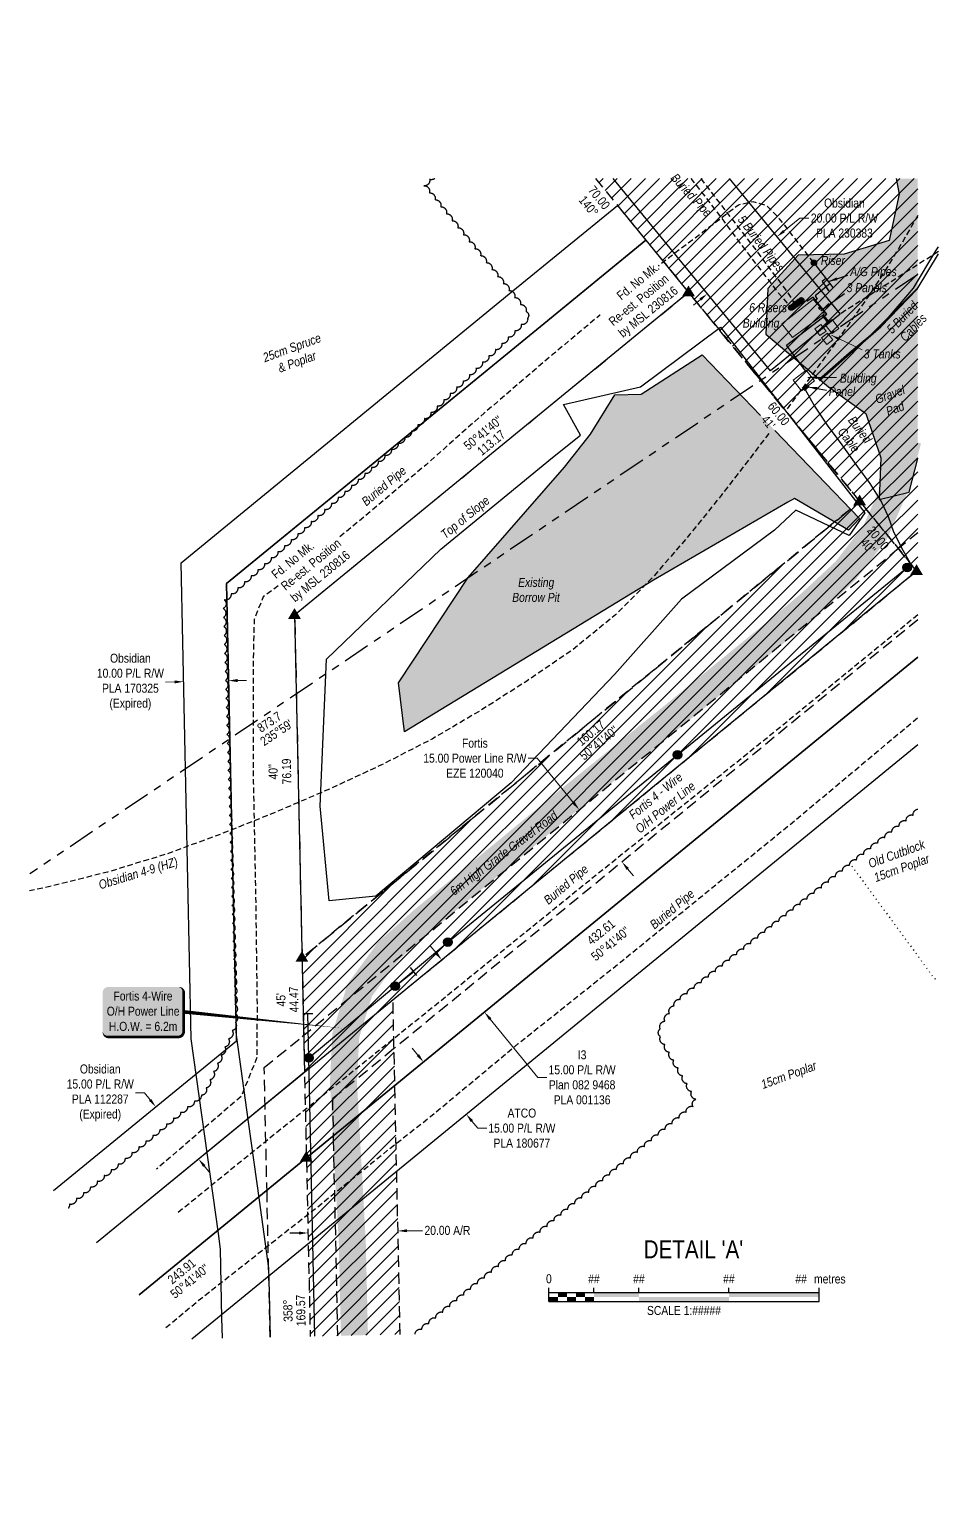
# Model space of a CAD drawing. Extents: x 613721 to 622755, y 5905527 to 5910064.
# Drawn here: x 617520 to 618530, y 5905789 to 5907423 of the extents above; entities that cross this region are included whole.
import ezdxf
from ezdxf.enums import TextEntityAlignment as Align

# ---------------------------------------------------------------- set-up
doc = ezdxf.new("R2010")
doc.units = 0
doc.header["$LTSCALE"] = 5
for name, pattern in [('0', [1, 1, 0]), ('DASHED1', [0.375, 0.25, -0.125]), ('foc-ACCESSROAD', [3.75, 2.5, -1.25]), ('foc-DOT', [1, 0.2, -0.8]), ('foc-DRILLPATH', [14.75, 6, -1.75, 1.75, -1.75, 1.75, -1.75]), ('foc-FLOWLINE', [3.75, 2.5, -1.25]), ('foc-TIELINE', [1.875, 1.25, -0.625]), ('foc-TOPO', [1, 0.2, -0.8]), ('HIDDEN2', [4.7625, 3.175, -1.5875]), ('POWERLINE5', [7.8, 2.4, -0.6, 0.6, -0.6, 0.6, -0.6, 2.4]), ('UG_PIPE', [1.875, 1.25, -0.625])]:
    doc.linetypes.add(name, pattern=pattern)
for name, color, linetype in [('AS-CABLE', 224, 'foc-CABLE'), ('AS-PIPE-AG', 44, 'Continuous'), ('AS-PIPE-UG', 44, 'UG_PIPE'), ('AS-PIPE-UG-T', 44, 'Continuous'), ('AS-POWER', 104, 'foc-POWER'), ('AS-POWER-EXISTING', 72, 'POWERLINE5'), ('AS-POWER-T', 104, 'Continuous'), ('AS-ROADS', 254, 'Continuous'), ('AS-SYMBOL', 7, 'Continuous'), ('C-AR', 13, 'foc-ACCESSROAD'), ('C-RW', 13, 'Continuous'), ('C-WS', 13, 'foc-ACCESSROAD'), ('DETAIL-HZ-Existing', 8, 'foc-DOT'), ('DETAIL-T', 7, 'Continuous'), ('DRILL-T', 8, 'Continuous'), ('F-EZE', 190, 'foc-FLOWLINE'), ('F-RW', 190, 'Continuous'), ('L-2', 7, 'Continuous'), ('L-BD', 7, 'Continuous'), ('L-MON', 1, 'Continuous'), ('P-CROSSINGS', 250, 'Continuous'), ('P-PDRILLPATH', 12, 'foc-DRILLPATH'), ('P-PROPOSED-EXISTING-H', 59, 'Continuous'), ('P-TXT', 4, 'Continuous'), ('T-BUSH', 110, '0'), ('T-BUSH-T', 110, 'Continuous'), ('T-EXISTING TFA', 220, 'HIDDEN2'), ('T-EXISTING TFA-T', 220, 'Continuous'), ('T-SLOPE', 48, 'Continuous'), ('T-TIE', 201, 'foc-TIELINE'), ('T-VEGETATION CHANGE', 104, 'foc-TOPO'), ('T-WATER', 160, 'Continuous'), ('T-WATER-H', 133, 'Continuous')]:
    doc.layers.add(name, color=color, linetype=linetype)
for name, color, linetype, lineweight in [('AS-GENERAL', 48, 'Continuous', 18), ('C-RW-T', 13, 'Continuous', 9), ('F-EZE-T', 190, 'Continuous', 9), ('F-RW-T', 190, 'Continuous', 9), ('T-TEXT', 48, 'Continuous', 18)]:
    doc.layers.add(name, color=color, linetype=linetype, lineweight=lineweight)
doc.styles.add('80', font='ARIALN.TTF', dxfattribs={"height": 10})
doc.styles.add('80CG', font='ARIALN.TTF', dxfattribs={"height": 10})
doc.styles.add('80L', font='ARIALN.TTF', dxfattribs={"height": 10})
doc.styles.add('80LS', font='ARIALNI.TTF', dxfattribs={"height": 10})
doc.styles.add('foc-LtypeFont', font='ARIALN.TTF', dxfattribs={"height": 7.35})
doc.linetypes.add('foc-CABLE', pattern='A,2,-1,["C",foc-LtypeFont,S=0.2,R=0,X=-0.625,Y=-0.75],-1.24,8', length=12.24)
doc.linetypes.add('foc-POWER', pattern='A,6,-1,["P",foc-LtypeFont,S=0.2,R=0,X=-0.625,Y=-0.75],-1.24,4', length=12.24)
doc.dimstyles.new('Compass 5 000', dxfattribs={"dimscale": 5, "dimtxt": 9, "dimasz": 2, "dimexe": 0.2, "dimexo": 0.0625, "dimgap": 0.5, "dimtad": 0, "dimtih": 1, "dimtoh": 1, "dimzin": 0, "dimdsep": 46, "dimtxsty": '80CG', "dimcen": 0.1, "dimse1": 1, "dimse2": 1, "dimclrd": 256, "dimclrt": 256, "dimaunit": 1, "dimadec": 4, "dimazin": 0, "dimtfac": 0.06, "dimtofl": 0, "dimtmove": 0, "dimatfit": 1, "dimfxl": 0.2, "dimtolj": 1, "dimtzin": 0, "dimlwd": -1, "dimarcsym": 0})
pattern_1 = [(45, (-1379.577, 4751.709), (-7.854851322, 7.854851322), [])]

# ---------------------------------------------------------------- blocks, each defined once
blk = doc.blocks.new('RISER')
h = blk.add_hatch(color=255)
h.dxf.hatch_style = 1
edge = h.paths.add_edge_path()
edge.add_arc((0, 0), 0.7, 0, 360)
blk.add_hatch(color=48).paths.add_polyline_path([(0.58, -0.15), (-0.58, -0.15, 0.774597)])
at = {"color": 48}
blk.add_line((-0.58, -0.15), (0.58, -0.15), dxfattribs=at)
blk.add_circle((0, 0), 0.6, dxfattribs=at)
blk = doc.blocks.new('*D498')
at = {"layer": 'P-TXT', "transparency": 16777216}
for p, q in [((617819.7, 5906086.1), (617809.7, 5906085.9)), ((617939.6, 5906088.7), (617956.8, 5906089.1))]:
    blk.add_line(p, q, dxfattribs=at)
for points in [[(617939.6, 5906090.4), (617939.7, 5906087.1), (617929.6, 5906088.5)], [(617819.7, 5906087.8), (617819.7, 5906084.5), (617829.7, 5906086.3)]]:
    blk.add_solid(points, dxfattribs=at)
at = {"layer": 'P-TXT', "transparency": 16777216, "insert": (617984.6, 5906089.1), "char_height": 10, "attachment_point": 5, "style": '80CG'}
blk.add_mtext('\\A1;20.00 A/R', dxfattribs=at)
blk = doc.blocks.new('*D499')
at = {"layer": 'C-RW-T', "transparency": 16777216}
for p, q in [((617681.5, 5906698.4), (617671.5, 5906698.2)), ((617751.5, 5906699.9), (617761.5, 5906700.1))]:
    blk.add_line(p, q, dxfattribs=at)
for points in [[(617681.5, 5906700), (617681.5, 5906696.7), (617691.5, 5906698.6)], [(617751.4, 5906701.6), (617751.5, 5906698.2), (617741.5, 5906699.7)]]:
    blk.add_solid(points, dxfattribs=at)
at = {"layer": 'C-RW-T', "transparency": 16777216, "insert": (617632.4, 5906698.2), "char_height": 10, "attachment_point": 5, "style": '80CG'}
blk.add_mtext('\\A1;Obsidian\\P10.00 P/L R/W\\PPLA 170325\\P(Expired)', dxfattribs=at)
blk = doc.blocks.new('TRIA')
blk.add_hatch(color=255).paths.add_polyline_path([(-0.04, 1.52), (-1.47, -0.87), (1.39, -0.87)])
blk = doc.blocks.new('TRIAA')
blk.add_blockref('TRIA', (0, 0))
blk = doc.blocks.new('TRIB')
at = {"color": 1}
blk.add_lwpolyline([(-1.12, -0.67), (-0.04, 1.13), (1.04, -0.67)], close=True, dxfattribs=at)
blk = doc.blocks.new('TRIBB')
blk.add_blockref('TRIB', (0, 0))
blk = doc.blocks.new('TRICC')
for name in ['TRIAA', 'TRIBB']:
    blk.add_blockref(name, (0, 0))
blk = doc.blocks.new('plspike')
blk.add_blockref('TRICC', (0, 0))
blk = doc.blocks.new('STRIA')
blk.add_hatch(color=255).paths.add_polyline_path([(-0.04, 1.52), (-1.47, -0.87), (1.39, -0.87)])
blk = doc.blocks.new('STRIAA')
blk.add_blockref('STRIA', (0, 0))
blk = doc.blocks.new('STRIB')
at = {"color": 1}
blk.add_solid([(-1.12, -0.67), (-0.04, 1.13), (1.04, -0.67)], dxfattribs=at)
blk = doc.blocks.new('STRIBB')
blk.add_blockref('STRIB', (0, 0))
blk = doc.blocks.new('STRICC')
for name in ['STRIAA', 'STRIBB']:
    blk.add_blockref(name, (0, 0))
blk = doc.blocks.new('fdspike')
blk.add_blockref('STRICC', (0, 0))
blk = doc.blocks.new('POWERPOLE')
h = blk.add_hatch(color=255)
edge = h.paths.add_edge_path()
edge.add_arc((0, 0), 0.96, 0, 360)
at = {"linetype": 'Continuous'}
for p, q in [((0.68, -0.68), (-0.68, 0.68)), ((-0.68, -0.68), (0.68, 0.68))]:
    blk.add_line(p, q, dxfattribs=at)
blk.add_circle((0, 0), 0.96, dxfattribs=at)
blk = doc.blocks.new('*D500')
at = {"layer": 'C-RW-T', "transparency": 16777216}
for p, q in [((617648, 5906241.9), (617638, 5906241.9)), ((617654.3, 5906234.2), (617648, 5906241.9)), ((617714.5, 5906160.7), (617720.8, 5906153))]:
    blk.add_line(p, q, dxfattribs=at)
for points in [[(617655.6, 5906235.2), (617653, 5906233.1), (617660.6, 5906226.4)], [(617715.8, 5906161.7), (617713.2, 5906159.6), (617708.1, 5906168.4)]]:
    blk.add_solid(points, dxfattribs=at)
at = {"layer": 'C-RW-T', "transparency": 16777216, "insert": (617598.9, 5906241.9), "char_height": 10, "attachment_point": 5, "style": '80CG', "bg_fill": 3, "box_fill_scale": 1.1, "bg_fill_color": 256, "bg_fill_true_color": 13158600, "bg_fill_transparency": 0}
blk.add_mtext('\\A1;Obsidian\\P15.00 P/L R/W\\PPLA 112287\\P(Expired)', dxfattribs=at)
blk = doc.blocks.new('*D501')
at = {"layer": 'C-RW-T', "transparency": 16777216}
for p, q in [((618358.4, 5907199.1), (618376.1, 5907213.5)), ((618376.1, 5907213.5), (618386.1, 5907213.5)), ((618265.6, 5907123.2), (618257.8, 5907116.8))]:
    blk.add_line(p, q, dxfattribs=at)
for points in [[(618357.4, 5907200.4), (618359.5, 5907197.8), (618350.7, 5907192.8)], [(618264.5, 5907124.4), (618266.6, 5907121.9), (618273.3, 5907129.5)]]:
    blk.add_solid(points, dxfattribs=at)
at = {"layer": 'C-RW-T', "transparency": 16777216, "insert": (618425.6, 5907213.5), "char_height": 10, "attachment_point": 5, "style": '80CG'}
blk.add_mtext('\\A1;Obsidian\\P20.00 P/L R/W\\PPLA 230383', dxfattribs=at)
blk = doc.blocks.new('*D502')
at = {"layer": 'F-EZE-T', "transparency": 16777216}
for p, q in [((618084.2, 5906613.6), (618074.2, 5906613.6)), ((618124.7, 5906564.2), (618084.2, 5906613.6)), ((618184.8, 5906490.7), (618191.2, 5906483))]:
    blk.add_line(p, q, dxfattribs=at)
for points in [[(618126, 5906565.2), (618123.4, 5906563.1), (618131, 5906556.4)], [(618186.1, 5906491.7), (618183.6, 5906489.6), (618178.5, 5906498.4)]]:
    blk.add_solid(points, dxfattribs=at)
at = {"layer": 'F-EZE-T', "transparency": 16777216, "insert": (618015.1, 5906613.6), "char_height": 10, "attachment_point": 5, "style": '80CG'}
blk.add_mtext('\\A1;Fortis\\P15.00 Power Line R/W\\PEZE 120040 ', dxfattribs=at)
blk = doc.blocks.new('*D503')
at = {"layer": 'F-RW-T', "transparency": 16777216}
for p, q in [((617951.7, 5906283.9), (617945.3, 5906291.6)), ((618011.8, 5906210.4), (618018.2, 5906202.7)), ((618018.2, 5906202.7), (618028.2, 5906202.7))]:
    blk.add_line(p, q, dxfattribs=at)
for points in [[(617953, 5906285), (617950.4, 5906282.8), (617958, 5906276.2)], [(618013.1, 5906211.5), (618010.5, 5906209.4), (618005.5, 5906218.2)]]:
    blk.add_solid(points, dxfattribs=at)
at = {"layer": 'F-RW-T', "transparency": 16777216, "insert": (618067.3, 5906202.7), "char_height": 10, "attachment_point": 5, "style": '80CG'}
blk.add_mtext('\\A1;ATCO\\P15.00 P/L R/W\\PPLA 180677', dxfattribs=at)
blk = doc.blocks.new('*D504')
at = {"layer": 'F-RW-T', "transparency": 16777216}
for p, q in [((617971.9, 5906397.3), (617965.6, 5906405.1)), ((618032.1, 5906323.9), (618085.1, 5906259.1)), ((618085.1, 5906259.1), (618095.1, 5906259.1))]:
    blk.add_line(p, q, dxfattribs=at)
for points in [[(617973.2, 5906398.4), (617970.7, 5906396.3), (617978.3, 5906389.6)], [(618033.4, 5906324.9), (618030.8, 5906322.8), (618025.7, 5906331.6)]]:
    blk.add_solid(points, dxfattribs=at)
at = {"layer": 'F-RW-T', "transparency": 16777216, "insert": (618134.2, 5906259.1), "char_height": 10, "attachment_point": 5, "style": '80CG'}
blk.add_mtext('\\A1;I3\\P15.00 P/L R/W\\PPlan 082 9468\\PPLA 001136', dxfattribs=at)
blk = doc.blocks.new('*U321')
at = {"color": 0}
for p, q in [((-150, 0), (-150, 15)), ((-150, 10), (150.2, 10)), ((-150, 0), (150.2, 0)), ((-100, 10), (-100, 15)), ((-50, 10), (-50, 15)), ((50, 10), (50, 15)), ((150.2, 0), (150.2, 15))]:
    blk.add_line(p, q, dxfattribs=at)
for points in [[(-150, 5), (-140, 5), (-150, 0), (-140, 0)], [(-140, 10), (-130, 10), (-140, 5), (-130, 5)], [(-130, 5), (-120, 5), (-130, 0), (-120, 0)], [(-120, 10), (-110, 10), (-120, 5), (-110, 5)], [(-110, 5), (-100, 5), (-110, 0), (-100, 0)], [(-100, 10), (-50, 10), (-100, 5), (-50, 5)], [(-50, 5), (50, 5), (-50, 0), (50, 0)], [(50, 10), (150.2, 10), (50, 5), (150.2, 5)]]:
    blk.add_solid(points, dxfattribs=at)
at = {"color": 0, "style": '80'}
blk.add_text('metres', height=10, dxfattribs=at).set_placement((162.2, 20), align=Align.CENTER)
at = {"color": 0, "char_height": 10, "style": '80'}
for s, insert, attachment_point in [('0', (-150, 30.2), 2), ('##', (-100, 30.2), 2), ('##', (-50, 30.2), 2), ('##', (50, 30.2), 2), ('##', (136.7, 30.2), 3), ('SCALE 1:#####', (0.1, -5), 2)]:
    blk.add_mtext(s, dxfattribs=dict(at, insert=insert, attachment_point=attachment_point))
blk = doc.blocks.new('*U528')
h = blk.add_hatch(color=255)
edge = h.paths.add_edge_path()
edge.add_line((-39, -28.5), (39, -28.5))
edge.add_arc((39, -22.5), 6, 270, 360)
edge.add_line((45, -22.5), (45, 21))
edge.add_arc((39, 21), 6, 0, 90)
edge.add_line((39, 27), (-39, 27))
edge.add_arc((-39, 21), 6, 90, 180)
edge.add_line((-45, 21), (-45, -22.5))
edge.add_arc((-39, -22.5), 6, 180, 270)
at = {"color": 104, "flags": 128}
blk.add_lwpolyline([(-39, -28.5, 3, 3, 0), (39, -28.5, 3, 3, 0.414214), (45, -22.5, 3, 3, 0), (45, 21, 3, 0, 0.414214), (39, 27, 0, 0, 0), (-39, 27, 0, 0, 0.414214), (-45, 21, 0, 0, 0), (-45, -22.5, 0, 3, 0.414214)], format="xyseb", close=True, dxfattribs=at)
at = {"color": 104, "style": '80'}
blk.add_attdef('ENTER_TEXT_001', (-26.8, -4.9), '', height=10, dxfattribs=at)

msp = doc.modelspace()

# ---------------------------------------------------------------- hatches: boundary and pattern name
at = {"layer": 'AS-POWER'}
h = msp.add_hatch(color=256, dxfattribs=at)
h.dxf.hatch_style = 1
h.paths.add_polyline_path([(618399.528, 5907113.632), (618398.353, 5907115.172), (618396.763, 5907113.959), (618397.938, 5907112.419)])
h = msp.add_hatch(color=256, dxfattribs=at)
h.dxf.hatch_style = 1
h.paths.add_polyline_path([(618399.831, 5907109.766), (618398.751, 5907111.351), (618400.403, 5907112.477), (618401.483, 5907110.892)])
h = msp.add_hatch(color=256, dxfattribs=at)
h.dxf.hatch_style = 1
h.paths.add_polyline_path([(618401.74, 5907107.28), (618400.715, 5907108.895), (618402.403, 5907109.967), (618403.428, 5907108.352)])
h = msp.add_hatch(color=256, dxfattribs=at)
h.dxf.hatch_style = 1
h.paths.add_polyline_path([(618385.612, 5907027.418), (618380.62, 5907023.607), (618381.403, 5907022.582), (618386.193, 5907026.657)])
at = {"layer": 'AS-ROADS'}
h = msp.add_hatch(color=256, dxfattribs=at)
h.dxf.hatch_style = 1
h.paths.add_polyline_path([(618507.167, 5907257.508), (618483.026, 5907257.508), (618486.308, 5907240.257), (618475.243, 5907188.577), (618425.418, 5907173.507), (618374.073, 5907172.532), (618340.493, 5907135.202), (618338.438, 5907084.637), (618407.958, 5907026.067), (618449.583, 5906996.582), (618465.938, 5906947.157), (618464.083, 5906900.847), (618497.543, 5906908.967), (618497.548, 5906908.957), (618507.167, 5906946.429)])
at = {"layer": 'P-PROPOSED-EXISTING-H'}
h = msp.add_hatch(dxfattribs=at)
h.set_pattern_fill('ANSI31', color=256, scale=3.49872, style=0)
h.set_pattern_definition(pattern_1)
h.paths.add_polyline_path([(618507.167, 5907257.508), (618148.971, 5907257.508), (618505.928, 5906821.492), (618507.167, 5906822.506)])
h = msp.add_hatch(dxfattribs=at)
h.set_pattern_fill('ANSI31', color=256, scale=3.49872, style=0)
h.set_pattern_definition(pattern_1)
h.paths.add_polyline_path([(617832.183, 5905971.467), (617932.123, 5905973.646), (617924.086, 5906345.356), (618506.011, 5906821.447), (618442.659, 5906898.773), (617823.093, 5906391.887)])
at = {"layer": 'T-WATER-H'}
h = msp.add_hatch(color=256, dxfattribs=at)
h.dxf.hatch_style = 1
h.paths.add_polyline_path([(618362.708, 5906897.917), (618213.658, 5906811.547), (617936.998, 5906642.962), (617930.248, 5906697.447), (618007.768, 5906814.437), (618114.468, 5906936.822), (618143.558, 5906973.477), (618170.653, 5907017.092), (618199.968, 5907018.047), (618267.648, 5907061.692), (618442.423, 5906879.932), (618430.278, 5906866.987), (618370.338, 5906902.162)])

# ---------------------------------------------------------------- linework, layer by layer
at = {"color": 210}
msp.add_line((617834.954, 5906329.857), (617823.962, 5906329.577), dxfattribs=at)
at = {"layer": 'AS-CABLE', "flags": 128}
for points in [[(618397.578, 5907034.622), (618430.933, 5907063.852), (618465.893, 5907093.177), (618502.328, 5907135.667), (618527.198, 5907177.192), (618530.222, 5907181.703)], [(618397.978, 5907033.262), (618432.148, 5907063.227), (618466.248, 5907092.637), (618506.343, 5907134.467), (618530.222, 5907173.799)], [(618382.268, 5907043.887), (618361.243, 5907072.297), (618405.953, 5907106.937), (618390.908, 5907125.552), (618383.733, 5907120.997)], [(618382.149, 5907023.216), (618392.448, 5907004.712), (618406.388, 5906983.542), (618422.618, 5906961.777), (618440.198, 5906937.117), (618453.823, 5906918.712), (618466.823, 5906897.977), (618474.358, 5906882.222), (618480.263, 5906864.882), (618490.353, 5906844.842), (618498.143, 5906830.832), (618498.303, 5906826.032)]]:
    msp.add_lwpolyline(points, dxfattribs=at)
at = {"layer": 'AS-GENERAL', "flags": 128}
for points in [[(618356.248, 5907096.257), (618368.118, 5907080.747), (618403.343, 5907107.262), (618405.953, 5907106.937), (618390.883, 5907123.257), (618356.248, 5907096.257)], [(618399.348, 5907095.532), (618405.288, 5907088.082), (618398.378, 5907082.977), (618392.593, 5907090.392)], [(618411.928, 5907085.452), (618404.403, 5907095.132), (618412.073, 5907100.907), (618419.438, 5907091.082)], [(618406.953, 5907085.867), (618400.143, 5907080.722), (618405.913, 5907073.252), (618412.613, 5907078.297)], [(618368.678, 5907033.402), (618377.968, 5907021.582), (618392.488, 5907032.667), (618383.228, 5907044.712)]]:
    msp.add_lwpolyline(points, close=True, dxfattribs=at)
at = {"layer": 'AS-PIPE-AG', "flags": 128}
for points in [[(618391.668, 5907163.922), (618412.823, 5907136.562)], [(618409.683, 5907140.902), (618392.978, 5907127.307), (618395.398, 5907123.672), (618392.309, 5907121.712)], [(618405.068, 5907146.387), (618400.943, 5907143.172), (618408.253, 5907132.767), (618404.983, 5907137.387)], [(618400.962, 5907105.47), (618407.311, 5907097.321)], [(618401.661, 5907105.996), (618408.428, 5907098.162)]]:
    msp.add_lwpolyline(points, dxfattribs=at)
at = {"layer": 'AS-PIPE-UG', "flags": 128}
for points in [[(618254.99, 5907257.508), (618271.873, 5907236.172), (618291.503, 5907210.132), (618317.958, 5907174.782), (618352.493, 5907130.187), (618364.368, 5907116.697), (618366.538, 5907114.112)], [(618371.178, 5907117.222), (618364.408, 5907128.787), (618324.713, 5907181.842), (618298.948, 5907215.067), (618272.053, 5907250.157), (618266.437, 5907257.508)], [(618391.438, 5907164.162), (618353.643, 5907212.902), (618338.868, 5907227.537), (618324.183, 5907231.537), (618307.808, 5907228.077), (618289.958, 5907214.177), (618268.043, 5907197.617), (618225.588, 5907165.687), (618180.278, 5907127.632), (618101.133, 5907061.642), (618025.458, 5906996.892), (617960.798, 5906939.567), (617893.418, 5906882.857), (617816.618, 5906819.567), (617779.798, 5906792.717), (617769.903, 5906767.657), (617768.753, 5906720.752), (617768.943, 5906586.342), (617771.608, 5906451.602), (617773.133, 5906334.002), (617772.788, 5906281.022), (617755.433, 5906237.867), (617715.213, 5906203.407), (617661.368, 5906157.097)], [(618507.167, 5906772.703), (618337.153, 5906634.032), (618138.713, 5906474.752), (617959.043, 5906329.317), (617787.578, 5906191.867), (617685.588, 5906109.017)], [(617671.802, 5905981.148), (617706.423, 5906010.002), (617845.828, 5906119.712), (617917.823, 5906177.907), (617965.818, 5906215.602), (618063.293, 5906296.652), (618176.878, 5906387.122), (618370.423, 5906544.327), (618507.167, 5906658.714)]]:
    msp.add_lwpolyline(points, dxfattribs=at)
at = {"layer": 'AS-POWER'}
for p, q in [((617926.498, 5906360.507), (617947.093, 5906376.712)), ((617950.493, 5906372.391), (617943.693, 5906381.033))]:
    msp.add_line(p, q, dxfattribs=at)
at = {"layer": 'AS-POWER', "flags": 128}
for points in [[(618399.528, 5907113.632), (618398.353, 5907115.172), (618396.763, 5907113.959), (618397.938, 5907112.419)], [(618385.612, 5907027.418), (618380.62, 5907023.607), (618381.403, 5907022.582), (618386.193, 5907026.657)]]:
    msp.add_lwpolyline(points, close=True, dxfattribs=at)
msp.add_lwpolyline([(617837.395, 5905971.581), (617830.703, 5906280.877), (617926.498, 5906360.507), (617985.173, 5906409.202), (618240.203, 5906617.447), (618495.383, 5906825.512)], dxfattribs=at)
at = {"layer": 'AS-ROADS', "flags": 128}
msp.add_lwpolyline([(618483.026, 5907257.508), (618486.308, 5907240.257), (618475.243, 5907188.577), (618425.418, 5907173.507), (618374.073, 5907172.532), (618340.493, 5907135.202), (618338.438, 5907084.637), (618407.958, 5907026.067), (618449.583, 5906996.582), (618465.938, 5906947.157), (618464.083, 5906900.847), (618497.543, 5906908.967), (618497.548, 5906908.957), (618507.167, 5906946.429)], dxfattribs=at)
at = {"layer": 'AS-ROADS', "const_width": 29.989, "flags": 128}
msp.add_lwpolyline([(617881.34, 5905972.539), (617878.908, 5906076.397), (617871.873, 5906202.892), (617869.083, 5906253.757), (617871.723, 5906305.947), (617887.123, 5906355.932), (617918.488, 5906398.832), (617956.393, 5906432.937), (617995.818, 5906465.292), (618001.388, 5906469.987), (618119.293, 5906566.977), (618239.663, 5906663.992), (618357.428, 5906760.032), (618387.958, 5906785.642), (618427.023, 5906822.052), (618459.753, 5906864.267), (618481.978, 5906914.927), (618496.228, 5906967.182)], dxfattribs=at)
at = {"layer": 'AS-SYMBOL', "color": 210}
msp.add_line((617830.703, 5906280.877), (617829.458, 5906329.717), dxfattribs=at)
at = {"layer": 'C-AR', "flags": 128}
msp.add_lwpolyline([(617932.123, 5905973.646), (617924.086, 5906345.356), (618505.928, 5906821.492), (618442.659, 5906898.773), (617823.093, 5906391.887), (617832.183, 5905971.467)], dxfattribs=at)
at = {"layer": 'C-RW'}
for points in [[(618297.743, 5907257.508), (618420.827, 5907106.999), (618343.445, 5907043.719), (618168.611, 5907257.508)], [(617734.636, 5905969.341), (617734.145, 5905991.861), (617732.475, 5906068.423), (617730.106, 5906085.521), (617718.024, 5906172.545), (617705.911, 5906259.805), (617700.074, 5906301.863), (617688.643, 5906830.749), (618057.405, 5907132.649), (618173.427, 5907227.634), (618205.176, 5907188.854), (618087.79, 5907092.929), (617739.139, 5906807.494), (617749.981, 5906305.866), (617763.342, 5906209.663), (617775.43, 5906122.642), (617785.94, 5906047.222), (617786.214, 5906034.509), (617787.596, 5905970.495)], [(617547.083, 5906133.481), (617750.114, 5906299.696), (617739.139, 5906807.494), (618088.001, 5907093.102), (618205.176, 5907188.854), (618252.582, 5907130.949), (617814.883, 5906772.612), (617822.132, 5906436.449), (617824.812, 5906312.391), (617825.841, 5906264.799), (617777.711, 5906225.397), (617594.578, 5906075.471)]]:
    msp.add_lwpolyline(points, dxfattribs=at)
at = {"layer": 'C-WS', "flags": 128}
msp.add_lwpolyline([(618148.971, 5907257.508), (618505.928, 5906821.492), (618507.167, 5906822.506)], dxfattribs=at)
at = {"layer": 'DETAIL-HZ-Existing', "linetype": 'DASHED1', "ltscale": 5, "flags": 128}
for points in [[(618507.167, 5907216.603), (618503.205, 5907209.601), (618488.472, 5907184.233), (618471.648, 5907156.462), (618452.365, 5907126.98), (618430.379, 5907095.532), (618406.048, 5907061.825), (618379.821, 5907025.872), (618360.219, 5906999.286)], [(618341.624, 5906974.396), (618321.227, 5906947.412), (618288.643, 5906905.551), (618253.991, 5906862.388), (618212.801, 5906814.564), (618171.214, 5906772.733), (618123.647, 5906734.055), (618072.785, 5906699.248), (618021.026, 5906666.319), (617967.48, 5906634.947), (617911.467, 5906606.216), (617853.51, 5906579.287), (617794.067, 5906553.773), (617733.345, 5906529.427), (617671.184, 5906506.697), (617607.143, 5906487.171), (617541.526, 5906470.758), (617520.222, 5906466.229)]]:
    msp.add_lwpolyline(points, dxfattribs=at)
at = {"layer": 'F-EZE'}
for points in [[(617787.599, 5905970.495), (617784.162, 5906129.815), (617782.056, 5906224.994), (617781.082, 5906269.94), (617823.133, 5906304.361), (618483.949, 5906845.318), (618507.167, 5906864.326)], [(618507.167, 5906767.476), (617924.688, 5906290.64), (617856.799, 5906235.068), (617857.773, 5906190.007), (617862.488, 5905972.128)]]:
    msp.add_lwpolyline(points, dxfattribs=at)
at = {"layer": 'F-RW', "flags": 128}
for points in [[(618507.167, 5906822.581), (617594.578, 5906075.471)], [(618507.167, 5906725.784), (617642.05, 5906017.487)], [(617642.072, 5906017.461), (618507.167, 5906725.688)], [(617700.688, 5905968.601), (618507.167, 5906628.888)]]:
    msp.add_lwpolyline(points, dxfattribs=at)
at = {"layer": 'L-MON'}
msp.add_line((618505.928, 5906821.492), (618507.167, 5906822.506), dxfattribs=at)
at = {"layer": 'P-CROSSINGS', "color": 104, "flags": 128}
msp.add_lwpolyline([(617869.433, 5906313.517, 0, 3.999, 0), (617692.182, 5906331.813, 1.999, 1.999, 0)], format="xyseb", dxfattribs=at)
at = {"layer": 'P-PDRILLPATH', "flags": 128}
msp.add_lwpolyline([(618507.167, 5907150.976), (617520.724, 5906485.119)], dxfattribs=at)
at = {"layer": 'T-BUSH', "flags": 128}
for points in [[(617970.511, 5907257.508, -0.25217764), (617964.82, 5907256.464, -0.52056705), (617958.506, 5907249.441, -0.52056705), (617964.561, 5907241.538, -0.52056705), (617970.875, 5907233.789, -0.52056705), (617977.189, 5907226.039, -0.52056705), (617983.504, 5907218.29, -0.52056705), (617989.818, 5907210.54, -0.52056705), (617996.132, 5907202.791, -0.52056705), (618002.447, 5907195.041, -0.52056705), (618008.761, 5907187.292, -0.52056705), (618015.076, 5907179.542, -0.52056705), (618021.39, 5907171.793, -0.52056705), (618027.704, 5907164.043, -0.52056705), (618034.019, 5907156.293, -0.52056705), (618040.333, 5907148.544, -0.52056705), (618046.648, 5907140.794, -0.52056705), (618052.962, 5907133.045, -0.52056705), (618059.276, 5907125.295, -0.52056705), (618065.591, 5907117.546, -0.52056705), (618071.905, 5907109.796, -0.52056705), (618073.677, 5907102.31, -0.52056705), (618066.508, 5907095.344, -0.52056705), (618059.339, 5907088.377, -0.52056705), (618052.17, 5907081.411, -0.52056705), (618045.001, 5907074.444, -0.52056705), (618037.833, 5907067.478, -0.52056705), (618030.664, 5907060.511, -0.52056705), (618023.495, 5907053.544, -0.52056705), (618016.326, 5907046.578, -0.52056705), (618009.157, 5907039.611, -0.52056705), (618001.988, 5907032.645, -0.52056705), (617994.819, 5907025.678, -0.52056705), (617987.65, 5907018.711, -0.52056705), (617980.481, 5907011.745, -0.52056705), (617973.312, 5907004.778, -0.52056705), (617966.143, 5906997.812, -0.52056705), (617958.974, 5906990.845, -0.52056705), (617951.805, 5906983.879, -0.52056705), (617944.636, 5906976.912, -0.52056705), (617937.34, 5906970.082, -0.52056705), (617929.911, 5906963.393, -0.52056705), (617922.483, 5906956.703, -0.52056705), (617915.055, 5906950.014, -0.52056705), (617907.626, 5906943.325, -0.52056705), (617900.198, 5906936.636, -0.52056705), (617892.769, 5906929.947, -0.52056705), (617885.341, 5906923.258, -0.52056705), (617877.912, 5906916.568, -0.52056705), (617870.484, 5906909.879, -0.52056705), (617863.055, 5906903.19, -0.52056705), (617855.627, 5906896.501, -0.52056705), (617848.199, 5906889.812, -0.52056705), (617840.77, 5906883.122, -0.52056705), (617833.342, 5906876.433, -0.52056705), (617825.913, 5906869.744, -0.52056705), (617818.485, 5906863.055, -0.52056705), (617811.056, 5906856.366, -0.52056705), (617803.628, 5906849.676, -0.52056705), (617796.2, 5906842.987, -0.52056705), (617788.771, 5906836.298, -0.52056705), (617781.343, 5906829.609, -0.52056705), (617773.914, 5906822.92, -0.52056705), (617766.486, 5906816.231, -0.52056705), (617759.057, 5906809.541, -0.52056705), (617751.629, 5906802.852, -0.52056705), (617744.2, 5906796.163, -0.52056705), (617736.772, 5906789.474, -0.52056705), (617735.607, 5906779.931, -0.52056705), (617735.899, 5906769.939, -0.52056705), (617736.192, 5906759.947, -0.52056705), (617736.484, 5906749.955, -0.52056705), (617736.777, 5906739.963, -0.52056705), (617737.07, 5906729.971, -0.52056705), (617737.362, 5906719.979, -0.52056705), (617737.655, 5906709.987, -0.52056705), (617737.947, 5906699.995, -0.52056705), (617738.24, 5906690.003, -0.52056705), (617738.532, 5906680.011, -0.52056705), (617738.825, 5906670.019, -0.52056705), (617739.117, 5906660.027, -0.52056705), (617739.41, 5906650.035, -0.52056705), (617739.702, 5906640.043, -0.52056705), (617739.995, 5906630.051, -0.52056705), (617740.287, 5906620.058, -0.52056705), (617740.58, 5906610.066, -0.52056705), (617740.872, 5906600.074, -0.52056705), (617741.165, 5906590.082, -0.52056705), (617741.457, 5906580.09, -0.52056705), (617741.75, 5906570.098, -0.52056705), (617742.043, 5906560.106, -0.52056705), (617742.335, 5906550.114, -0.52056705), (617742.628, 5906540.122, -0.52056705), (617742.92, 5906530.13, -0.52056705), (617743.213, 5906520.138, -0.52056705), (617743.505, 5906510.146, -0.52056705), (617743.798, 5906500.154, -0.52056705), (617744.09, 5906490.162, -0.52056705), (617744.383, 5906480.17, -0.52056705), (617744.675, 5906470.178, -0.52056705), (617744.968, 5906460.185, -0.52056705), (617745.26, 5906450.193, -0.52056705), (617745.553, 5906440.201, -0.52056705), (617745.845, 5906430.209, -0.52056705), (617746.138, 5906420.217, -0.52056705), (617746.43, 5906410.225, -0.52056705), (617746.723, 5906400.233, -0.52056705), (617747.016, 5906390.241, -0.52056705), (617747.308, 5906380.249, -0.52056705), (617747.601, 5906370.257, -0.52056705), (617747.893, 5906360.265, -0.52056705), (617748.186, 5906350.273, -0.52056705), (617748.478, 5906340.281, -0.52056705), (617748.771, 5906330.289, -0.52056705), (617749.063, 5906320.297, -0.52056705), (617745.625, 5906311.057, -0.52056705), (617741.481, 5906301.96, -0.52056705), (617737.337, 5906292.864, -0.52056705), (617733.193, 5906283.767, -0.52056705), (617729.048, 5906274.67, -0.52056705), (617724.904, 5906265.573, -0.52056705), (617720.76, 5906256.476, -0.52056705), (617716.616, 5906247.379, -0.52056705), (617711.222, 5906239.24, -0.52056705), (617703.516, 5906232.872, -0.52056705), (617695.81, 5906226.505, -0.52056705), (617688.104, 5906220.137, -0.52056705), (617680.399, 5906213.77, -0.52056705), (617672.693, 5906207.402, -0.52056705), (617664.987, 5906201.035, -0.52056705), (617657.281, 5906194.667, -0.52056705), (617649.575, 5906188.3, -0.52056705), (617641.869, 5906181.932, -0.52056705), (617634.163, 5906175.564, -0.52056705), (617626.457, 5906169.197, -0.52056705), (617618.751, 5906162.829, -0.52056705), (617611.045, 5906156.462, -0.52056705), (617603.339, 5906150.094, -0.52056705), (617595.634, 5906143.727, -0.52056705), (617587.928, 5906137.359, -0.52056705), (617580.222, 5906130.991, -0.52056705), (617572.516, 5906124.624, -0.52056705), (617564.81, 5906118.256, -0.20515301), (617563.276, 5906113.703)], [(617948.59, 5905974.005, -0.46476552), (617956.298, 5905979.259, -0.52056705), (617964.02, 5905985.607, -0.52056705), (617971.741, 5905991.955, -0.52056705), (617979.463, 5905998.303, -0.52056705), (617987.185, 5906004.652, -0.52056705), (617994.907, 5906011, -0.52056705), (618002.629, 5906017.348, -0.52056705), (618010.35, 5906023.697, -0.52056705), (618018.072, 5906030.045, -0.52056705), (618025.794, 5906036.393, -0.52056705), (618033.516, 5906042.741, -0.52056705), (618041.238, 5906049.09, -0.52056705), (618048.959, 5906055.438, -0.52056705), (618056.681, 5906061.786, -0.52056705), (618064.403, 5906068.135, -0.52056705), (618072.125, 5906074.483, -0.52056705), (618079.847, 5906080.831, -0.52056705), (618087.568, 5906087.179, -0.52056705), (618095.29, 5906093.528, -0.52056705), (618103.012, 5906099.876, -0.52056705), (618110.734, 5906106.224, -0.52056705), (618118.456, 5906112.573, -0.52056705), (618126.177, 5906118.921, -0.52056705), (618133.899, 5906125.269, -0.52056705), (618141.621, 5906131.617, -0.52056705), (618149.343, 5906137.966, -0.52056705), (618157.065, 5906144.314, -0.52056705), (618164.786, 5906150.662, -0.52056705), (618172.508, 5906157.011, -0.52056705), (618180.23, 5906163.359, -0.52056705), (618187.952, 5906169.707, -0.52056705), (618195.674, 5906176.055, -0.52056705), (618203.395, 5906182.404, -0.52056705), (618211.117, 5906188.752, -0.52056705), (618218.839, 5906195.1, -0.52056705), (618226.561, 5906201.449, -0.52056705), (618234.283, 5906207.797, -0.52056705), (618242.004, 5906214.145, -0.52056705), (618249.726, 5906220.493, -0.52056705), (618257.448, 5906226.842, -0.52056705), (618260.688, 5906234.683, -0.52056705), (618255.759, 5906243.38, -0.52056705), (618250.83, 5906252.077, -0.52056705), (618245.901, 5906260.773, -0.52056705), (618240.972, 5906269.47, -0.52056705), (618236.043, 5906278.167, -0.52056705), (618231.114, 5906286.863, -0.52056705), (618226.185, 5906295.56, -0.52056705), (618221.256, 5906304.257, -0.52056705), (618220.949, 5906312.9, -0.52056705), (618226.077, 5906321.481, -0.52056705), (618231.204, 5906330.062, -0.52056705), (618236.332, 5906338.643, -0.52056705), (618243.164, 5906345.729, -0.52056705), (618251.005, 5906351.93, -0.52056705), (618258.846, 5906358.13, -0.52056705), (618266.687, 5906364.33, -0.52056705), (618274.528, 5906370.53, -0.52056705), (618282.369, 5906376.731, -0.52056705), (618290.21, 5906382.931, -0.52056705), (618298.052, 5906389.131, -0.52056705), (618305.893, 5906395.331, -0.52056705), (618313.734, 5906401.532, -0.52056705), (618321.575, 5906407.732, -0.52056705), (618329.416, 5906413.932, -0.52056705), (618337.257, 5906420.133, -0.52056705), (618345.098, 5906426.333, -0.52056705), (618352.94, 5906432.533, -0.52056705), (618360.781, 5906438.733, -0.52056705), (618368.622, 5906444.934, -0.52056705), (618376.463, 5906451.134, -0.52056705), (618384.304, 5906457.334, -0.52056705), (618392.145, 5906463.534, -0.52056705), (618399.986, 5906469.735, -0.52056705), (618407.828, 5906475.935, -0.52056705), (618415.669, 5906482.135, -0.52056705), (618423.51, 5906488.336, -0.52056705), (618431.351, 5906494.536, -0.52056705), (618439.192, 5906500.736, -0.52056705), (618447.033, 5906506.936, -0.52056705), (618454.874, 5906513.137, -0.52056705), (618462.716, 5906519.337, -0.52056705), (618470.557, 5906525.537, -0.52056705), (618478.398, 5906531.737, -0.52056705), (618486.239, 5906537.938, -0.52056705), (618494.08, 5906544.138, -0.52056705), (618501.921, 5906550.338, -0.40256189), (618507.167, 5906556.969)]]:
    msp.add_lwpolyline(points, format="xyb", dxfattribs=at)
at = {"layer": 'T-EXISTING TFA', "flags": 128}
msp.add_lwpolyline([(618252.598, 5907130.962), (617814.883, 5906772.612), (617823.093, 5906391.887), (618442.713, 5906898.817)], close=True, dxfattribs=at)
at = {"layer": 'T-SLOPE', "flags": 128}
msp.add_lwpolyline([(618347.893, 5906866.807), (618244.803, 5906790.132), (618170.168, 5906706.517), (618055.528, 5906586.187), (617904.993, 5906460.527), (617853.348, 5906455.162), (617843.058, 5906560.332), (617850.188, 5906723.517), (617977.353, 5906845.857), (618101.473, 5906947.702), (618132.588, 5906972.372), (618113.413, 5907006.472), (618198.978, 5907026.117), (618287.778, 5907092.357), (618448.188, 5906886.267), (618430.76, 5906861.165), (618371.583, 5906889.072)], close=True, dxfattribs=at)
at = {"layer": 'T-TIE'}
msp.add_line((618530.222, 5907176.354), (618420.827, 5907106.999), dxfattribs=at)
at = {"layer": 'T-VEGETATION CHANGE', "flags": 128}
msp.add_lwpolyline([(618434.036, 5906493.782), (618525.53, 5906368.814), (618530.222, 5906367.967)], dxfattribs=at)
at = {"layer": 'T-WATER', "flags": 128}
msp.add_lwpolyline([(618348.497, 5906977.611), (618442.423, 5906879.932), (618430.278, 5906866.987), (618370.338, 5906902.162), (618362.708, 5906897.917), (618213.658, 5906811.547), (617936.998, 5906642.962), (617930.248, 5906697.447), (618007.768, 5906814.437), (618114.468, 5906936.822), (618143.558, 5906973.477), (618170.653, 5907017.092), (618199.968, 5907018.047), (618267.648, 5907061.692), (618332.41, 5906994.342)], dxfattribs=at)

# ---------------------------------------------------------------- block references
at = {"layer": 'AS-POWER-EXISTING', "xscale": 4.998171999999994, "yscale": 4.998171999999994}
for p, zscale in [((618495.383, 5906825.512), 24.99999999999991), ((618240.203, 5906617.447), 24.99999999999991), ((617985.173, 5906409.202), 4.998171999999994), ((617926.498, 5906360.507), 4.998171999999994), ((617830.703, 5906280.877), 4.998171999999994)]:
    msp.add_blockref('POWERPOLE', p, dxfattribs=dict(at, zscale=zscale))
at = {"layer": 'AS-SYMBOL', "xscale": 4.998171999999994, "yscale": 4.998171999999994, "zscale": 24.99999999999991}
for p in [(618391.688, 5907163.912), (618371.178, 5907117.222), (618373.328, 5907118.987), (618375.563, 5907120.582), (618377.693, 5907122.272), (618366.538, 5907114.112), (618369.013, 5907115.537)]:
    msp.add_blockref('RISER', p, dxfattribs=at)
at = {"layer": 'L-2', "xscale": 0.9996344000000001, "yscale": 0.9996344000000001, "zscale": 0.9996344000000001}
msp.add_blockref('*U321', (618247.265, 5906010.214), dxfattribs=at)
at = {"layer": 'L-MON', "xscale": 4.998171999999994, "yscale": 4.998171999999994}
for name, p, zscale in [('plspike', (618252.598, 5907130.962), 24.99999999999991), ('fdspike', (618442.713, 5906898.817), 24.99999999999991), ('fdspike', (618505.928, 5906821.492), 24.99085999999992), ('plspike', (617814.883, 5906772.612), 24.99999999999991), ('fdspike', (617823.093, 5906391.887), 24.99999999999991), ('fdspike', (617827.923, 5906169.682), 4.998171999999994)]:
    msp.add_blockref(name, p, dxfattribs=dict(at, zscale=zscale))

# ---------------------------------------------------------------- texts
at = {"layer": 'AS-CABLE', "char_height": 9.99634, "attachment_point": 1, "style": '80L'}
for s, width, insert, rotation in [('\\pi0.44888;{\\fArial Narrow|b0|i1|c0|p34;5 Buried \\P\\pi4.36627;Cables}', 43.31063, (618471.134, 5907090.999), 46.213223), ('\\pi0.29887;{\\fArial Narrow|b0|i1|c0|p34;Buried\\P\\pi0.47275; Cable}', 33.7575, (618436.849, 5906995.03), 306.711622)]:
    msp.add_mtext_dynamic_manual_height_columns(s, width=width, gutter_width=49.982, heights=[0], dxfattribs=dict(at, insert=insert, rotation=rotation))
at = {"layer": 'AS-PIPE-UG-T', "char_height": 9.99634, "attachment_point": 1, "style": '80L'}
for s, insert, rotation in [('{\\fArial Narrow|b0|i1|c0|p34;Buried Pipe}', (618239.402, 5907264.28), 312.452615), ('{\\fArial Narrow|b0|i1|c0|p34;5 Buried Pipes}', (618314.427, 5907217.757), 307.792515), ('{\\fArial Narrow|b0|i1|c0|p34;Buried Pipe}', (617888.103, 5906900.799), 40.085455), ('{\\fArial Narrow|b0|i1|c0|p34;Buried Pipe}', (618090.374, 5906458.127), 40.085455), ('{\\fArial Narrow|b0|i1|c0|p34;Buried Pipe}', (618208.281, 5906430.844), 40.085455)]:
    msp.add_mtext_dynamic_manual_height_columns(s, width=74.55432, gutter_width=49.982, heights=[0], dxfattribs=dict(at, insert=insert, rotation=rotation))
at = {"layer": 'AS-PIPE-UG-T', "insert": (618432.223, 5907159.079), "char_height": 9.99634, "attachment_point": 1, "style": '80L', "bg_fill": 1, "box_fill_scale": 1.2, "bg_fill_color": 254, "bg_fill_transparency": 0}
msp.add_mtext_dynamic_manual_height_columns('\\pi-0.15799;{\\fArial Narrow|b0|i1|c0|p34;A/G Pipes}', width=51.22042, gutter_width=49.982, heights=[0], dxfattribs=at)
at = {"layer": 'AS-POWER', "insert": (618428.108, 5907141.268), "char_height": 9.99634, "attachment_point": 1, "style": '80L', "bg_fill": 1, "box_fill_scale": 1.2, "bg_fill_color": 254, "bg_fill_transparency": 0}
msp.add_mtext_dynamic_manual_height_columns('{\\fArial Narrow|b0|i1|c0|p34;3 Panels}', width=44.64029, gutter_width=49.982, heights=[0], dxfattribs=at)
at = {"layer": 'AS-POWER', "insert": (618408.257, 5907025.939), "char_height": 9.99634, "attachment_point": 1, "style": '80L'}
msp.add_mtext_dynamic_manual_height_columns('{\\fArial Narrow|b0|i1|c0|p34;Panel}', width=43.06515, gutter_width=49.982, heights=[0], dxfattribs=at)
at = {"layer": 'AS-POWER', "insert": (618181.126, 5906549.934), "char_height": 9.99634, "attachment_point": 1, "rotation": 39.19262, "style": '80L'}
msp.add_mtext_dynamic_manual_height_columns('\\pi4.79245;{\\fArial Narrow|b0|i1|c0|p34;Fortis 4 - Wire\\P\\pi0.57503;O/H Power Line}', width=80.64349, gutter_width=49.982, heights=[0], dxfattribs=at)
at = {"layer": 'DETAIL-T', "color": 3, "insert": (618257.92, 5906068.14), "char_height": 19.9927, "width": 233.48432, "attachment_point": 5, "style": '80CG'}
msp.add_mtext("DETAIL 'A'", dxfattribs=at)
at = {"layer": 'DRILL-T', "insert": (617543.883, 5906461.559), "char_height": 10, "attachment_point": 1, "rotation": 16.956149, "style": '80L'}
msp.add_mtext_dynamic_manual_height_columns('\\pi54.53044;{\\fArial Narrow|b0|i1|c0|p34;Obsidian 4-9 (HZ)}', width=198.38558, gutter_width=49.982, heights=[0], dxfattribs=at)
at = {"layer": 'L-BD', "style": '80L'}
for s, rotation, p in [('140°', 309.3098, (618141.516, 5907226.779)), ('70.00', 309.3098, (618153.118, 5907236.278)), ('60.00', 309.3157, (618352.654, 5906996.298)), ("50°41'40''", 39.3066, (618024.185, 5906975.034)), ("41'", 309.3157, (618341.053, 5906986.797)), ('113.17', 39.3066, (618033.209, 5906964.012)), ('20.00', 309.2668, (618463.105, 5906858.18)), ("40''", 309.2668, (618452.077, 5906849.164)), ('160.17', 39.2876, (618143.84, 5906641.614)), ("50°41'40''", 39.2876, (618152.86, 5906630.589)), ("40''", 91.2353, (617790.951, 5906598.57)), ('76.19', 91.2353, (617805.943, 5906598.894)), ("45'", 91.2452, (617799.733, 5906345.319)), ('44.47', 91.2452, (617813.975, 5906345.628)), ('243.91', 39.3087, (617689.298, 5906043.771)), ("50°41'40''", 39.3087, (617698.322, 5906032.749)), ('358°', 91.237, (617807.405, 5905999.951)), ('169.57', 91.237, (617821.647, 5906000.258))]:
    msp.add_text(s, height=9.9963, rotation=rotation, dxfattribs=at).set_placement(p, align=Align.MIDDLE)
at = {"layer": 'L-BD', "color": 5, "style": '80L'}
for s, p in [('873.7', (617786.672, 5906653.886)), ("235°59'", (617794.642, 5906642.08))]:
    msp.add_text(s, height=9.9963, rotation=34.0197, dxfattribs=at).set_placement(p, align=Align.MIDDLE)
at = {"layer": 'T-BUSH-T', "char_height": 9.9963, "attachment_point": 2, "rotation": 20, "style": '80LS'}
for s, insert, width in [('25cm Spruce \\P& Poplar', (617810.105, 5907074.328), 69.59678), ('Old Cutblock\\P15cm Poplar', (618481.782, 5906512.043), 69.59678), ('15cm Poplar', (618362.062, 5906266.498), 65.38278)]:
    msp.add_mtext(s, dxfattribs=dict(at, insert=insert, width=width))
at = {"layer": 'T-EXISTING TFA-T', "insert": (618053.686, 5906813.947), "char_height": 9.99634, "attachment_point": 1, "style": '80L'}
msp.add_mtext_dynamic_manual_height_columns('\\pi9.51151;{\\fArial Narrow|b0|i1|c0|p34;Existing \\P\\pi2.89388;Borrow Pit}', width=58.54473, gutter_width=49.982, heights=[0], dxfattribs=at)
at = {"layer": 'T-TEXT', "char_height": 9.99634, "attachment_point": 1, "style": '80L'}
for s, width, insert in [('{\\fArial Narrow|b0|i1|c0|p34;Riser}', 51.15703, (618399.426, 5907171.531)), ('{\\fArial Narrow|b0|i1|c0|p34;6 Risers}', 43.06515, (618319.81, 5907119.045)), ('{\\fArial Narrow|b0|i1|c0|p34;Building}', 43.06515, (618312.65, 5907101.885)), ('{\\fArial Narrow|b0|i1|c0|p34;3 Tanks}', 41.42182, (618447.309, 5907067.674)), ('{\\fArial Narrow|b0|i1|c0|p34;Building}', 43.06515, (618420.605, 5907040.681))]:
    msp.add_mtext_dynamic_manual_height_columns(s, width=width, gutter_width=49.982, heights=[0], dxfattribs=dict(at, insert=insert))
at = {"layer": 'T-TEXT', "insert": (618474.509, 5907022.261), "char_height": 9.9963, "width": 34.31651, "attachment_point": 2, "rotation": 20, "style": '80LS'}
msp.add_mtext('Gravel\\PPad', dxfattribs=at)
at = {"layer": 'T-TEXT', "char_height": 9.99634, "attachment_point": 1, "style": '80L'}
for s, width, insert, rotation in [('{\\fArial Narrow|b0|i1|c0|p34;Top of Slope}', 64.54433, (617975.922, 5906864.494), 39.370131), ('\\pi0.5273;{\\fArial Narrow|b0|i1|c0|p34;6m High Grade Gravel Road}', 145.78338, (617985.728, 5906468.205), 36.966917)]:
    msp.add_mtext_dynamic_manual_height_columns(s, width=width, gutter_width=49.982, heights=[0], dxfattribs=dict(at, insert=insert, rotation=rotation))

# ---------------------------------------------------------------- dimensions: what is measured, and where the dimension line sits
at = {"layer": 'C-RW-T'}
dim = msp.add_linear_dim(base=(618273.31, 5907129.481), p1=(618162.322, 5907423.103), p2=(618084.94, 5907359.821), angle=219.275919, text='Obsidian\\P20.00 P/L R/W\\PPLA 230383', dimstyle='Compass 5 000', dxfattribs=at)
dim.commit()
dim.dimension.update_dxf_attribs({"geometry": '*D501', "text_midpoint": (618425.622, 5907213.528), "dimtype": 161})
dim = msp.add_aligned_dim(p1=(617740.836, 5906728.978), p2=(617690.866, 5906727.898), distance=29.315, text='Obsidian\\P10.00 P/L R/W\\PPLA 170325\\P(Expired)', dimstyle='Compass 5 000', dxfattribs=at)
dim.commit()
dim.dimension.update_dxf_attribs({"geometry": '*D499', "text_midpoint": (617632.418, 5906698.158)})
at = {"layer": 'F-EZE-T'}
dim = msp.add_linear_dim(base=(618131.04, 5906556.42), p1=(618236.222, 5906545.672), p2=(618188.75, 5906603.663), angle=129.304393, text='Fortis\\P15.00 Power Line R/W\\PEZE 120040 ', dimstyle='Compass 5 000', dxfattribs=at)
dim.commit()
dim.dimension.update_dxf_attribs({"geometry": '*D502', "text_midpoint": (618015.075, 5906613.618), "dimtype": 161})
at = {"layer": 'F-RW-T'}
dim = msp.add_aligned_dim(p1=(617993.169, 5906304.959), p2=(618040.664, 5906246.949), distance=-45.448, text='ATCO\\P15.00 P/L R/W\\PPLA 180677', dimstyle='Compass 5 000', dxfattribs=at)
dim.commit()
dim.dimension.update_dxf_attribs({"geometry": '*D503', "text_midpoint": (618067.254, 5906202.683)})
at = {"layer": 'P-TXT'}
dim = msp.add_linear_dim(base=(617929.64, 5906088.504), p1=(617836.128, 5905789.036), p2=(617936.068, 5905791.197), angle=1.238694, text='20.00 A/R', dimstyle='Compass 5 000', dxfattribs=at)
dim.commit()
dim.dimension.update_dxf_attribs({"geometry": '*D498', "text_midpoint": (617984.553, 5906089.091), "dimtype": 161})

# ---------------------------------------------------------------- leaders
at = {"layer": 'AS-PIPE-UG-T'}
msp.add_leader([(618407.791, 5907143.07), (618429.231, 5907150.041)], dimstyle='Compass 5 000', dxfattribs=at)
at = {"layer": 'AS-POWER'}
for points in [[(618400.733, 5907112.078), (618425.787, 5907129.682)], [(618385.447, 5907026.022), (618405.654, 5907022.308)]]:
    msp.add_leader(points, dimstyle='Compass 5 000', dxfattribs=at)
at = {"layer": 'T-TEXT'}
for points in [[(618411.103, 5907083.351), (618445.191, 5907067.116)], [(618385.072, 5907036.543), (618416.871, 5907036.543)]]:
    msp.add_leader(points, dimstyle='Compass 5 000', dxfattribs=at)

# ---------------------------------------------------------------- next in the draw order: texts
at = {"layer": 'L-BD', "insert": (618152.003, 5906424.329), "char_height": 9.99634, "width": 48.5343, "attachment_point": 2, "rotation": 39.3079, "style": '80L', "bg_fill": 3, "box_fill_scale": 1.2, "bg_fill_color": 256, "bg_fill_transparency": 0}
msp.add_mtext("432.61 50°41'40''", dxfattribs=at)
at = {"layer": 'L-MON', "char_height": 9.99634, "attachment_point": 1, "rotation": 39.254942, "style": '80L', "bg_fill": 3, "box_fill_scale": 1.2, "bg_fill_color": 256, "bg_fill_transparency": 0}
for s, insert in [('\\pi26.07273;Fd. No Mk.\\P\\pi0.97959;Re-est. Position\\P\\pi1.18415;by MSL 230816', (618151.247, 5907113.122)), ('Fd. No Mk.\\PRe-est. Position\\Pby MSL 230816', (617787.929, 5906820.035))]:
    msp.add_mtext_dynamic_manual_height_columns(s, width=80.13208, gutter_width=49.982, heights=[0], dxfattribs=dict(at, insert=insert))

# ---------------------------------------------------------------- next in the draw order: dimensions: what is measured, and where the dimension line sits
at = {"layer": 'C-RW-T'}
dim = msp.add_linear_dim(base=(617708.128, 5906168.432), p1=(617545.84, 5906132.463), p2=(617593.332, 5906074.451), angle=309.306159, text='Obsidian\\P15.00 P/L R/W\\PPLA 112287\\P(Expired)', dimstyle='Compass 5 000', override={"dimtfill": 1}, dxfattribs=at)
dim.commit()
dim.dimension.update_dxf_attribs({"geometry": '*D500', "text_midpoint": (617598.881, 5906241.919), "dimtype": 161})

# ---------------------------------------------------------------- next in the draw order: block references
at = {"layer": 'AS-POWER-T'}
ref = msp.add_blockref('*U528', (617646.614, 5906332.53), dxfattribs=dict(at, xscale=0.9996344000000001, yscale=0.9996344000000001, zscale=0.9996344000000001))
ref.add_attrib('ENTER_TEXT_001', 'Fortis 4-Wire', (617613.618, 5906344.455), dxfattribs={"layer": '0', "color": 104, "height": 9.99634, "style": '80'})
ref.add_attrib('ENTER_TEXT_002', 'O/H Power Line', (617606.158, 5906327.617), dxfattribs={"layer": '0', "color": 104, "height": 9.99634, "style": '80'})
ref.add_attrib('ENTER_TEXT_003', 'H.O.W. = 6.2m', (617608.514, 5906310.779), dxfattribs={"layer": '0', "color": 104, "height": 9.99634, "style": '80'})

# ---------------------------------------------------------------- next in the draw order: dimensions: what is measured, and where the dimension line sits
at = {"layer": 'F-RW-T'}
dim = msp.add_linear_dim(base=(618025.743, 5906331.628), p1=(617997.798, 5906405.576), p2=(618045.26, 5906347.606), angle=309.308173, text='I3\\P15.00 P/L R/W\\PPlan 082 9468\\PPLA 001136', dimstyle='Compass 5 000', dxfattribs=at)
dim.commit()
dim.dimension.update_dxf_attribs({"geometry": '*D504', "text_midpoint": (618134.203, 5906259.108), "dimtype": 161})

doc.saveas('drawing.dxf')
